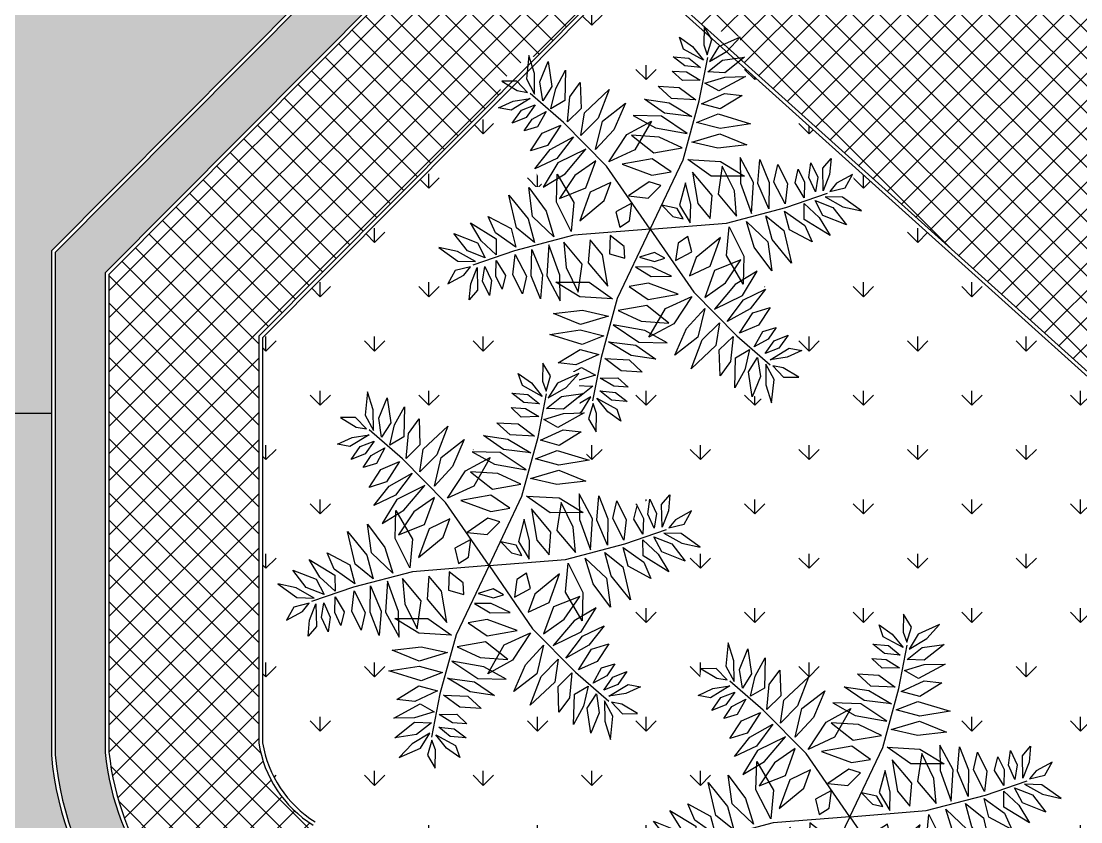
# Model space of a CAD drawing. Header units: inches. Extents: x -162 to 906, y 35 to 488.
# Drawn here: x 389.61 to 417.2, y 95.22 to 116.07 of the extents above; entities that cross this region are included whole.
import ezdxf

# ---------------------------------------------------------------- set-up
doc = ezdxf.new("R2010")
doc.units = ezdxf.units.IN
doc.header["$LTSCALE"] = 0.02
doc.header["$MEASUREMENT"] = 0
doc.set_wipeout_variables(frame=1)
for name, color, linetype, true_color in [('green bed', 7, 'Continuous', 0x145200), ('main rooad', 250, 'Continuous', 0x333333), ('pavements', 7, 'Continuous', 0x8a8a8a), ('PLANTS', 7, 'Continuous', 0x218500), ('ROADS', 7, 'Continuous', 0x595959), ('walking pavers', 7, 'Continuous', 0xf7f7f7)]:
    doc.layers.add(name, color=color, linetype=linetype, true_color=true_color)
pattern_1 = [(90, (0, 0), (-1.414213562, 1.414213562), [0.375, -2.453427126]), (45, (0, 0), (-1.414213562373095, 1.414213562373095), [0.375, -1.625]), (135, (0, 0), (-1.414213562373095, -1.414213562373095), [0.375, -1.625])]

# ---------------------------------------------------------------- blocks, each defined once
blk = doc.blocks.new('AE24K')
blk.add_wipeout([(0.3551949136237864, 0.106527245213756), (0.38330191728022445, 0.1775314773046348), (0.41041712122815666, 0.21809228762336175), (0.43506982731359295, 0.26200622175611277), (0.4554456494808166, 0.31084019148061803), (0.3890162718492929, 0.3819055057928529), (0.31972971232035413, 0.39072740178981236), (0.2797292211111111, 0.35543979935044767), (0.25901468925789917, 0.32456315413532466), (0.20687119343616403, 0.3093698816316339), (0.15972775670914602, 0.29809744769291857), (0.11258432920789105, 0.27702290811600006), (0.11142148636233783, 0.31476039346794793), (0.09277667140585141, 0.3667647924609607), (0.03790418566355835, 0.4207149325475328), (0.019988087261599063, 0.4666459893664343), (-0.005969354658331594, 0.510379431192467), (-0.04147268311387729, 0.5498476051024905), (-0.1362317311181524, 0.5278507198698508), (-0.17851500822055766, 0.47225775739199527), (-0.16795529215072422, 0.419972516947561), (-0.1494728034445888, 0.38222568128481527), (-0.16448658055298898, 0.33384064598641294), (-0.17888727301417937, 0.28743140412639634), (-0.1836167167719829, 0.2360123434706891), (-0.21687975319873593, 0.25387403876085846), (-0.2704666659214252, 0.2584996208172765), (-0.3940080310552272, 0.24024808018120325), (-0.496918332594694, 0.23900740439610946), (-0.5252480029674436, 0.1459452233027616), (-0.4982447205409093, 0.08153034637642054), (-0.44768451326183395, 0.06453270837135139), (-0.4091404009994495, 0.06191898170415944), (-0.33802384679952335, -0.010720428861257014), (-0.29620104597987235, -0.04101056464531072), (-0.36401596714995504, -0.10303544308668999), (-0.37909859344962005, -0.18069286674086438), (-0.43901688124796384, -0.2603593257633241), (-0.45544564948081406, -0.3108402007063801), (-0.38901627184929033, -0.381905505792852), (-0.31972971232035263, -0.39072741101557507), (-0.27972923033687286, -0.3554398085762094), (-0.25906997139880744, -0.3243707884177137), (-0.2068711934361634, -0.3093698816316328), (-0.15947926158348955, -0.29863663283042774), (-0.11258432920788863, -0.2770229173417623), (-0.11365319668754298, -0.316380674289061), (-0.0379041856635559, -0.4207149417732956), (0.00936913341203704, -0.5077846254225241), (0.041472683113879735, -0.5498476051024893), (0.13623173111815384, -0.527850729095613), (0.17851499899479592, -0.4722577573919948), (0.16795528292496245, -0.41997251694756044), (0.15465956208624643, -0.3873626240687301), (0.16777801166598272, -0.3346156046435458), (0.1788872730893657, -0.287431404989861), (0.18361671677198546, -0.23601235269645104), (0.21687975319873834, -0.2538740387608571), (0.2712392865183427, -0.2637293586000331), (0.34572554723691984, -0.24049317616737786), (0.3940820231010254, -0.246385504689294), (0.4444389524248509, -0.24577840694274355), (0.49691833259469553, -0.23900740439610846), (0.5252480029674442, -0.14594522330276039), (0.49824471131514847, -0.08153035560218291), (0.4476845132618352, -0.06453271759711332), (0.41058727741042117, -0.062031723957523655), (0.37327179966973284, -0.022436010876364154), (0.338023846799526, 0.010720428861258124), (0.2960075306288286, 0.043771514977265946), (0.3283012395610764, 0.06088635470709014)])
for p, q in [((-0.1022762273722977, 0.5082464993676798), (-0.1362317311181522, 0.5278507198698512)), ((-0.1362317311181522, 0.5278507198698512), (-0.1139274895912346, 0.4861054984912498)), ((-0.0414726831138772, 0.549847605102491), (-0.07777240710869737, 0.5006975833749423)), ((-0.0527355222590753, 0.5019136588729922), (-0.0414726831138772, 0.549847605102491)), ((-0.09308310512382612, 0.4682974141098621), (-0.1022762273722977, 0.5082464993676798)), ((-0.07952156564429469, 0.4555188743617307), (-0.0527355222590753, 0.5019136588729922)), ((-0.07777240710869737, 0.5006975833749423), (-0.07952156564429469, 0.4555188743617307)), ((-0.05149821828036583, 0.4756306225379459), (-0.005969354658331483, 0.5103794311924674)), ((-0.005969354658331483, 0.5103794311924674), (-0.03082975988756598, 0.4496761433005454)), ((-0.1537160373471247, 0.4505168963083128), (-0.1785150082205575, 0.4722577573919957)), ((-0.1785150082205575, 0.4722577573919957), (-0.1368368489131875, 0.4679899655579551)), ((-0.1139274895912346, 0.4861054984912498), (-0.09308310512382612, 0.4682974141098621)), ((-0.07019916277893401, 0.4295166794781067), (-0.05149821828036583, 0.4756306225379459)), ((-0.0949981336523642, 0.4512575405617887), (-0.1537160373471247, 0.4505168963083128)), ((-0.1368368489131875, 0.4679899655579551), (-0.0949981336523642, 0.4512575405617887)), ((-0.05250655727299147, 0.3533181598595703), (-0.0885694836089419, 0.4623922892135215)), ((-0.03082975988756598, 0.4496761433005454), (-0.07019916277893401, 0.4295166794781067)), ((-0.02519805892919624, 0.4398263127903532), (0.02129362377083144, 0.4674208743674266)), ((0.02129362377083144, 0.4674208743674266), (-0.0205392239047244, 0.4008455082622233)), ((-0.1679552921507241, 0.4199725169475612), (-0.1303716187194786, 0.4370389975961211)), ((-0.1294034948277618, 0.4142105482156615), (-0.1679552921507241, 0.4199725169475612)), ((-0.1303716187194786, 0.4370389975961211), (-0.09217697835945593, 0.430658432229444)), ((-0.09217697835945593, 0.430658432229444), (-0.1294034948277618, 0.4142105482156615)), ((-0.06230534163651669, 0.4010400980553759), (-0.02519805892919624, 0.4398263127903532)), ((-0.004860777750733902, 0.4025158972333451), (0.03790418566355847, 0.4207149325475332)), ((0.03790418566355847, 0.4207149325475332), (0.005605675080954775, 0.3618316478252717)), ((-0.1515725973782844, 0.3865948780928483), (-0.1179641760621761, 0.4026572820512881)), ((-0.1164370170615987, 0.3778564844767831), (-0.1515725973782844, 0.3865948780928483)), ((-0.1179641760621761, 0.4026572820512881), (-0.07691235380473849, 0.4012254989885826)), ((-0.07691235380473849, 0.4012254989885826), (-0.1164370170615987, 0.3778564844767831)), ((-0.0205392239047244, 0.4008455082622233), (-0.06230534163651669, 0.4010400980553759)), ((-0.04330338816861534, 0.3496542956971389), (-0.004860777750733902, 0.4025158972333451)), ((0.3133010622769312, 0.3583804374999429), (0.3197297123203544, 0.3907274017898126)), ((0.3197297123203544, 0.3907274017898126), (0.3368727760275583, 0.3524991704267157)), ((0.005605675080954775, 0.3618316478252717), (-0.04330338816861534, 0.3496542956971389)), ((0.007106863558692389, 0.3477681991613624), (0.09277667140585155, 0.3667647924609612)), ((0.09277667140585155, 0.3667647924609612), (0.03016673197819308, 0.3171338593856179)), ((0.3433014260709815, 0.3078995625568863), (0.3133010622769312, 0.3583804374999429)), ((0.3890162718492931, 0.3819055057928531), (0.3640159671499585, 0.3417168459215039)), ((0.3890162718492931, 0.3426970555627484), (0.3890162718492931, 0.3819055057928531)), ((-0.1644865805529889, 0.3338406459864132), (-0.1148891923519049, 0.3579925402946942)), ((-0.1186519474679111, 0.3230491326212559), (-0.1644865805529889, 0.3338406459864132)), ((-0.06208753982366044, 0.3514265739948095), (-0.1186519474679111, 0.3230491326212559)), ((-0.1148891923519049, 0.3579925402946942), (-0.06208753982366044, 0.3514265739948095)), ((-0.01372579496394621, 0.1989606921142477), (-0.05250655727299147, 0.3533181598595703)), ((-0.0310252261282038, 0.3013256897781131), (0.007106863558692389, 0.3477681991613624)), ((0.2797292211111113, 0.3554397993504481), (0.3133010622769312, 0.331424630849797)), ((0.2940151121466652, 0.3191719872698378), (0.2797292211111113, 0.3554397993504481)), ((0.3133010622769312, 0.331424630849797), (0.3268726578381287, 0.2951568187691866)), ((0.3368727760275583, 0.3524991704267157), (0.3433014260709815, 0.3078995625568863)), ((0.3590159080552429, 0.3147610392713576), (0.3890162718492931, 0.3426970555627484)), ((0.3640159671499585, 0.3417168459215039), (0.3590159080552429, 0.3147610392713576)), ((-0.1782960900903792, 0.2873770280574246), (-0.1180669418362115, 0.3103394447423784)), ((-0.1180669418362115, 0.3103394447423784), (-0.04943157356272021, 0.3086534181029754)), ((-0.04943157356272021, 0.3086534181029754), (-0.1154217033921476, 0.2815939415540214)), ((0.03016673197819308, 0.3171338593856179), (-0.0310252261282038, 0.3013256897781131)), ((-0.01691470762147951, 0.2502895807405507), (0.03635746804542439, 0.3053116714556179)), ((0.03635746804542439, 0.3053116714556179), (0.111421486362338, 0.3147603934679482)), ((0.111421486362338, 0.3147603934679482), (0.05003824128594125, 0.2701948009862924)), ((0.2068711934361644, 0.3093698816316341), (0.2525860392144761, 0.2784932271907485)), ((0.2204427889973637, 0.264280164328301), (0.2068711934361644, 0.3093698816316341)), ((0.2590146892578993, 0.3245631541353249), (0.2897293485263042, 0.3034886145584061)), ((0.2690148074473289, 0.2897656519036995), (0.2590146892578993, 0.3245631541353249)), ((0.2797292211111113, 0.2221310851744644), (0.3561587261578261, 0.3078995625568863)), ((0.2897293485263042, 0.3034886145584061), (0.3090152986565702, 0.2672208024777967)), ((0.3268726578381287, 0.2951568187691866), (0.2940151121466652, 0.3191719872698378)), ((0.3947306264183617, 0.3177016774208532), (0.3547301352091203, 0.2966271378439349)), ((0.4554456494808168, 0.3108401914806183), (0.3947306264183617, 0.3177016774208532)), ((0.4083022219795609, 0.2966271378439349), (0.4554456494808168, 0.3108401914806183)), ((-0.1154217033921476, 0.2815939415540214), (-0.1782960900903792, 0.2873770280574246)), ((0.1125843292078912, 0.2770229081160003), (0.1461561703737102, 0.2196805564584725)), ((0.1747279432190529, 0.2378144671116589), (0.1125843292078912, 0.2770229081160003)), ((0.1597277567091462, 0.298097447692919), (0.209728366107818, 0.2574186876138302)), ((0.18615665235719, 0.2407550960353908), (0.1597277567091462, 0.298097447692919)), ((0.2525860392144761, 0.2784932271907485), (0.2733005710676881, 0.2294826713224394)), ((0.3090152986565702, 0.2672208024777967), (0.2690148074473289, 0.2897656519036995)), ((0.3368727760275583, 0.2755525982670166), (0.3861590899518781, 0.2824140749814874)), ((0.3740160853393864, 0.2515374205406018), (0.3368727760275583, 0.2755525982670166)), ((0.3547301352091203, 0.2966271378439349), (0.4083022219795609, 0.2966271378439349)), ((0.3861590899518781, 0.2824140749814874), (0.4390168812479658, 0.260359325763325)), ((-0.437657308232243, 0.193216547556458), (-0.4449862266805331, 0.2500201054291424)), ((-0.4449862266805331, 0.2500201054291424), (-0.4048458452269514, 0.1981387227599445)), ((-0.3934997896995123, 0.1980909978879559), (-0.3941515345007414, 0.252151256681671)), ((-0.3941515345007414, 0.252151256681671), (-0.3574120091580459, 0.1826352616527362)), ((-0.2976226622517535, 0.1800388274949314), (-0.2712392865183419, 0.2637293493742709)), ((-0.2712392865183419, 0.2637293493742709), (-0.2595626165481084, 0.1846920901585531)), ((-0.2462289349631019, 0.1841423269415046), (-0.2168797531987359, 0.2538740387608587)), ((-0.2168797531987359, 0.2538740387608587), (-0.2089764387461948, 0.1784317918383174)), ((-0.1185893967947846, 0.2702260670970928), (-0.1836167167719829, 0.2360123434706893)), ((-0.03784705051331105, 0.26402446308105), (-0.1185893967947846, 0.2702260670970928)), ((-0.117170861927745, 0.2364152325408106), (-0.03784705051331105, 0.26402446308105)), ((0.05003824128594125, 0.2701948009862924), (-0.01691470762147951, 0.2502895807405507)), ((0.209728366107818, 0.2574186876138302), (0.2425859117992841, 0.1971357070325692)), ((0.2733005710676881, 0.2294826713224394), (0.2204427889973637, 0.264280164328301)), ((0.3368727760275583, 0.218210246609488), (0.3161582349485847, 0.2544780586900974)), ((0.3161582349485847, 0.2544780586900974), (0.3683017307703178, 0.2417353149023986)), ((0.4390168812479658, 0.260359325763325), (0.3740160853393864, 0.2515374205406018)), ((-0.4610377442386344, 0.2052865210290573), (-0.496918332594694, 0.2390074043961099)), ((-0.496918332594694, 0.2390074043961099), (-0.4725030335270572, 0.1829959059540891)), ((-0.3510193764933662, 0.1970483944115564), (-0.3453977316166643, 0.2431834552428986)), ((-0.3453977316166643, 0.2431834552428986), (-0.3105525598676291, 0.1857704803696212)), ((-0.1836167167719829, 0.2360123434706893), (-0.117170861927745, 0.2364152325408106)), ((-0.1740427550269557, 0.1845792313997987), (-0.1351592269438759, 0.246618861836212)), ((-0.1351592269438759, 0.246618861836212), (-0.1357914223533117, 0.1604750619635067)), ((-0.03155774639420805, 0.2249271002632036), (-0.09724266953213778, 0.2199609089444543)), ((-0.0894781382323746, 0.1775374279217692), (-0.03155774639420805, 0.2249271002632036)), ((-0.003699706251676815, 0.2055440674289084), (0.072828929618451, 0.2430150573908971)), ((0.145998585115942, 0.2403607592475692), (0.0710797710828528, 0.1978363576034492)), ((0.072828929618451, 0.2430150573908971), (0.145998585115942, 0.2403607592475692)), ((0.08258396541384005, 0.2348738289621637), (0.109012861061883, 0.1662590525916836)), ((0.1418703975275868, 0.1941950688830736), (0.08258396541384005, 0.2348738289621637)), ((0.1654421205039771, 0.1113672296501473), (0.2797292211111113, 0.2221310851744644)), ((0.209728366107818, 0.1647887335169358), (0.1747279432190529, 0.2378144671116589)), ((0.2425859117992841, 0.1971357070325692), (0.18615665235719, 0.2407550960353908)), ((0.3683017307703178, 0.2417353149023986), (0.415445167497337, 0.2152696084599923)), ((-0.4342517100791765, 0.1588917457435599), (-0.4610377442386344, 0.2052865210290573)), ((-0.4070719388064923, 0.1539640812110905), (-0.437657308232243, 0.193216547556458)), ((-0.4048458452269514, 0.1981387227599445), (-0.4070719388064923, 0.1539640812110905)), ((-0.378463585810862, 0.1465620393652798), (-0.3934997896995123, 0.1980909978879559)), ((-0.3244612002284324, 0.1373253161608794), (-0.3510193764933662, 0.1970483944115564)), ((-0.09724266953213778, 0.2199609089444543), (-0.162114729143843, 0.1889567267816479)), ((8.881784197001252e-16, 4.440892098500626e-16), (-0.01372579496394621, 0.1989606921142477)), ((0.0710797710828528, 0.1978363576034492), (-0.003699706251676815, 0.2055440674289084)), ((0.1790137068394149, 0.139793355375041), (0.1418703975275868, 0.1941950688830736)), ((0.1461561703737102, 0.2196805564584725), (0.209728366107818, 0.1647887335169358)), ((0.3161582349485847, 0.1760611674556509), (0.2811578120598188, 0.21232897953626)), ((0.2811578120598188, 0.21232897953626), (0.3461586079683983, 0.2054675028217887)), ((0.415445167497337, 0.2152696084599923), (0.3368727760275583, 0.218210246609488)), ((0.3461586079683983, 0.2054675028217887), (0.3833019172802246, 0.177531477304635)), ((-0.4912924992215908, 0.1655494438049323), (-0.5252480029674436, 0.1459452233027618)), ((-0.4520990131790681, 0.153536374838505), (-0.4912924992215908, 0.1655494438049323)), ((-0.4725030335270572, 0.1829959059540891), (-0.4342517100791765, 0.1588917457435599)), ((-0.3574120091580459, 0.1826352616527362), (-0.378463585810862, 0.1465620393652798)), ((-0.3105525598676291, 0.1857704803696212), (-0.3244612002284324, 0.1373253161608794)), ((-0.2764683198249021, 0.1237942124734781), (-0.2976226622517535, 0.1800388274949314)), ((-0.2595626165481084, 0.1846920901585531), (-0.2764683198249021, 0.1237942124734781)), ((-0.2252144920063506, 0.1104962253655097), (-0.2462289349631019, 0.1841423269415046)), ((-0.2089764387461948, 0.1784317918383174), (-0.2252144920063506, 0.1104962253655097)), ((-0.1798562404194373, 0.09956799541848627), (-0.1740427550269557, 0.1845792313997987)), ((-0.162114729143843, 0.1889567267816479), (-0.0894781382323746, 0.1775374279217692)), ((0.02329752407432917, 0.1829226441701222), (0.07544101989606311, 0.1187188157981223)), ((0.09758414269798443, 0.1549866278787322), (0.02329752407432917, 0.1829226441701222)), ((0.109012861061883, 0.1662590525916836), (0.1790137068394149, 0.139793355375041)), ((0.2897293485263042, 0.1324417692270661), (0.2454430936967, 0.177531477304635)), ((0.2454430936967, 0.177531477304635), (0.3047295258104459, 0.1677293716664314)), ((0.3047295258104459, 0.1677293716664314), (0.3640159671499585, 0.1030354338609283)), ((0.3833019172802246, 0.177531477304635), (0.3161582349485847, 0.1760611674556509)), ((-0.5252480029674436, 0.1459452233027618), (-0.4779434567411904, 0.144388652569746)), ((-0.4779434567411904, 0.144388652569746), (-0.4520990131790681, 0.153536374838505)), ((-0.4737096249407466, 0.1154907951312412), (-0.4382995597233457, 0.1433579780049032)), ((-0.4382995597233457, 0.1433579780049032), (-0.4670170996240568, 0.0921364588083704)), ((-0.332235778384101, 0.1311870654593434), (-0.4447282097667689, 0.1544927174308737)), ((-0.1357914223533117, 0.1604750619635067), (-0.1798562404194373, 0.09956799541848627)), ((-0.08543027936244219, 0.1620036601831125), (-0.1467668974326468, 0.1116375721832763)), ((-0.02581685853075832, 0.1564536994849042), (-0.08543027936244219, 0.1620036601831125)), ((-0.06509299818397896, 0.1246932446261035), (-0.02581685853075832, 0.1564536994849042)), ((0.1225844473973199, 0.1005849051449359), (0.09758414269798443, 0.1549866278787322)), ((0.2590146892578993, 0.09176300914797597), (0.2082997843848728, 0.139793355375041)), ((0.2082997843848728, 0.139793355375041), (0.2825864030085263, 0.1211693445141142)), ((-0.4982447205409093, 0.08153034637642076), (-0.4737096249407466, 0.1154907951312412)), ((-0.4436726809964089, 0.1056143575205617), (-0.4190496361975855, 0.1355016134602578)), ((-0.4190496361975855, 0.1355016134602578), (-0.4234186069744243, 0.09503856094582375)), ((-0.4076935245884794, 0.09916866749288245), (-0.3859276524613096, 0.1340046965107868)), ((-0.3859276524613096, 0.1340046965107868), (-0.3854518245089258, 0.08809082334732077)), ((-0.367475231566381, 0.07949930387818283), (-0.3353881108913477, 0.121943902672371)), ((-0.3353881108913477, 0.121943902672371), (-0.3390947364652748, 0.0587689682929553)), ((-0.1791679154679215, 0.08759346246410127), (-0.332235778384101, 0.1311870654593434)), ((-0.3277953171697909, 0.05292074790278578), (-0.2920174853620034, 0.1115177110704066)), ((-0.2920174853620034, 0.1115177110704066), (-0.3015783649750992, 0.04083883629286778)), ((-0.1467668974326468, 0.1116375721832763), (-0.06509299818397896, 0.1246932446261035)), ((8.881784197001252e-16, 4.440892098500626e-16), (0.1654421205039771, 0.1113672296501473)), ((0.07544101989606311, 0.1187188157981223), (0.1225844473973199, 0.1005849051449359)), ((0.2825864030085263, 0.1211693445141142), (0.3283012395610765, 0.06088635470709036)), ((0.3640159671499585, 0.1030354338609283), (0.2897293485263042, 0.1324417692270661)), ((-0.4670170996240568, 0.0921364588083704), (-0.4982447205409093, 0.08153034637642076)), ((-0.4476845132618337, 0.06453270837135161), (-0.4436726809964089, 0.1056143575205617)), ((-0.4234186069744243, 0.09503856094582375), (-0.4476845132618337, 0.06453270837135161)), ((-0.4105872774104196, 0.06203172395752432), (-0.4076935245884794, 0.09916866749288245)), ((-0.3854518245089258, 0.08809082334732077), (-0.4105872774104196, 0.06203172395752432)), ((-0.2475754166211273, 0.0992357295641142), (-0.2933173400138385, 0.03241159998543486)), ((-0.2633270323014552, 0.01673467608233858), (-0.2475754166211273, 0.0992357295641142)), ((-0.210571453233622, 0.0851337448881635), (-0.2391130670597237, 0.0257658308356179)), ((-0.1984909992942558, 0.01127837533008558), (-0.210571453233622, 0.0851337448881635)), ((8.881784197001252e-16, 4.440892098500626e-16), (-0.1791679154679215, 0.08759346246410127)), ((-0.06283088722569463, 0.1060664937135662), (-0.1193428002784875, 0.09298970349923685)), ((-0.1193428002784875, 0.09298970349923685), (-0.06191414160811259, 0.0773209905252088)), ((-0.0152571424609258, 0.1041684682662329), (-0.06283088722569463, 0.1060664937135662)), ((-0.06191414160811259, 0.0773209905252088), (-0.0152571424609258, 0.1041684682662329)), ((-0.02569676677381416, 0.08602956647526483), (-0.05255970689362321, 0.0710042305354257)), ((-0.03216243057838408, 0.05918995831007789), (-0.02569676677381416, 0.08602956647526483)), ((0.06044083338615636, 0.1074463818594076), (0.02044035140267653, 0.09764427622120397)), ((0.02044035140267653, 0.09764427622120397), (0.0368691196355293, 0.0721587886458055)), ((0.08258396541384005, 0.06529730270557055), (0.06044083338615636, 0.1074463818594076)), ((0.2068711934361644, 0.03736128641418057), (0.1761565341677613, 0.105976072010423)), ((0.1761565341677613, 0.105976072010423), (0.2468716846454075, 0.05843582599109931)), ((0.3283012395610765, 0.06088635470709036), (0.2590146892578993, 0.09176300914797597)), ((-0.3713577739891525, 0.02447076435477991), (-0.367475231566381, 0.07949930387818283)), ((-0.3390947364652748, 0.0587689682929553), (-0.3713577739891525, 0.02447076435477991)), ((-0.1484013151538397, 0.05586879433996872), (-0.1830144312861881, 0.007017032304381221)), ((-0.1405340180800421, 0.005974428827981271), (-0.1484013151538397, 0.05586879433996872)), ((-0.05255970689362321, 0.0710042305354257), (-0.06170350821310677, 0.03098991913321258)), ((-0.06170350821310677, 0.03098991913321258), (-0.03216243057838408, 0.05918995831007789)), ((0.0368691196355293, 0.0721587886458055), (0.08258396541384005, 0.06529730270557055)), ((0.1700644215069778, 0.0712850719868463), (0.140534018080043, -0.005974438053743647)), ((0.1830144312861899, -0.007017041530142709), (0.1700644215069778, 0.0712850719868463)), ((0.2468716846454075, 0.05843582599109931), (0.2811578120598188, -0.006258102588641457)), ((-0.3380238467995236, -0.01072042886125679), (-0.3277953171697909, 0.05292074790278578)), ((-0.3015783649750992, 0.04083883629286778), (-0.3380238467995236, -0.01072042886125679)), ((-0.2933173400138385, 0.03241159998543486), (-0.2962010459798723, -0.0410105646453105)), ((-0.1135555898590246, 0.02906904147093314), (-0.123271720611851, -0.001379897371604155)), ((-0.0809259020620825, -0.004149794325296163), (-0.1135555898590246, 0.02906904147093314)), ((0.07615531537041687, 0.0368711862064397), (0.06044083338615636, 0.01040547976403383)), ((0.08401255636254756, 0.01040547976403383), (0.07615531537041687, 0.0368711862064397)), ((0.1226400787481969, 0.05366512859027628), (0.09878326124364278, 0.004149794325297052)), ((0.1232717206118528, 0.001379888145842223), (0.1226400787481969, 0.05366512859027628)), ((0.2446986853319215, 0.04591710218051581), (0.1984909900684961, -0.01127837533008469)), ((0.2811578120598188, -0.006258102588641457), (0.2068711934361644, 0.03736128641418057)), ((0.2391130670597255, -0.02576584006137983), (0.2446986853319215, 0.04591710218051581)), ((0.2962010459798758, 0.04101056464531183), (0.263327032301456, -0.01673467608233725)), ((0.2933173400138394, -0.03241160921119635), (0.2962010459798758, 0.04101056464531183)), ((-0.2962010459798723, -0.0410105646453105), (-0.2633270323014552, 0.01673467608233858)), ((-0.2468716846454067, -0.0584358352168608), (-0.2811578120598179, 0.006258102588642789)), ((-0.2811578120598179, 0.006258102588642789), (-0.2068711934361636, -0.0373612956399425)), ((-0.2391130670597237, 0.0257658308356179), (-0.2446986945576821, -0.04591711140627774)), ((-0.2446986945576821, -0.04591711140627774), (-0.1984909992942558, 0.01127837533008558)), ((-0.1830144312861881, 0.007017032304381221), (-0.170064421506976, -0.07128507198684497)), ((-0.170064421506976, -0.07128507198684497), (-0.1405340180800421, 0.005974428827981271)), ((8.881784197001252e-16, 4.440892098500626e-16), (-0.1654421205039762, -0.111367229650146)), ((8.881784197001252e-16, 4.440892098500626e-16), (0.1791679062421618, -0.08759346246409949)), ((8.881784197001252e-16, 4.440892098500626e-16), (0.01372579496394799, -0.1989606921142459)), ((0.06044083338615636, 0.01040547976403383), (0.07258383799864809, -0.02880296124030801)), ((0.07258383799864809, -0.02880296124030801), (0.08401255636254756, 0.01040547976403383)), ((0.09878326124364278, 0.004149794325297052), (0.09784110787476497, -0.03887115633489913)), ((0.09784110787476497, -0.03887115633489913), (0.1232717206118528, 0.001379888145842223)), ((0.3015783649751018, -0.04083884551862971), (0.3380238467995262, 0.01072042886125857)), ((0.3380238467995262, 0.01072042886125857), (0.3277953079440312, -0.05292075712854771)), ((-0.123271720611851, -0.001379897371604155), (-0.08692536038507637, -0.05562555709852646)), ((-0.08692536038507637, -0.05562555709852646), (-0.0809259020620825, -0.004149794325296163)), ((0.140534018080043, -0.005974438053743647), (0.1484013151538415, -0.05586879433996739)), ((0.1484013151538415, -0.05586879433996739), (0.1830144312861899, -0.007017041530142709)), ((0.1984909900684961, -0.01127837533008469), (0.2105714532336229, -0.08513374488816172)), ((0.2105714532336229, -0.08513374488816172), (0.2391130670597255, -0.02576584006137983)), ((0.263327032301456, -0.01673467608233725), (0.247575416621129, -0.09923572956411375)), ((0.3390947364652757, -0.05876896829295397), (0.3713577739891534, -0.02447077358054139)), ((0.3713577739891534, -0.02447077358054139), (0.3674752315663827, -0.07949931310394476)), ((-0.2068711934361636, -0.0373612956399425), (-0.1761565341677587, -0.1059760720104221)), ((-0.06829807437828528, -0.04667330107040568), (-0.04615495157636484, -0.08882238022424271)), ((-0.0225832378257369, -0.05353477778487647), (-0.06829807437828528, -0.04667330107040568)), ((-0.00615446036712175, -0.07902026536027584), (-0.0225832378257369, -0.05353477778487647)), ((0.247575416621129, -0.09923572956411375), (0.2933173400138394, -0.03241160921119635)), ((0.2920174853620061, -0.1115177110704053), (0.3015783649751018, -0.04083884551862971)), ((0.3277953079440312, -0.05292075712854771), (0.2920174853620061, -0.1115177110704053)), ((-0.2825864030085246, -0.1211693445141124), (-0.3283012487868362, -0.06088636393285229)), ((-0.3283012487868362, -0.06088636393285229), (-0.2590146892578966, -0.09176300914797508)), ((-0.1761565341677587, -0.1059760720104221), (-0.2468716846454067, -0.0584358352168608)), ((-0.04615495157636484, -0.08882238022424271), (-0.00615446036712175, -0.07902026536027584)), ((0.04405678242655586, -0.06800899432050711), (0.01525714246092669, -0.1041684682662316)), ((0.07434224997453232, -0.06652400628259247), (0.04405678242655586, -0.06800899432050711)), ((0.06283087799993314, -0.1060664937135645), (0.07434224997453232, -0.06652400628259247)), ((0.3353881108913512, -0.1219439026723692), (0.3390947364652757, -0.05876896829295397)), ((0.3674752315663827, -0.07949931310394476), (0.3353881108913512, -0.1219439026723692)), ((0.3854518245089285, -0.08809083257308226), (0.4105872774104213, -0.06203172395752343)), ((0.4105872774104213, -0.06203172395752343), (0.4076935245884812, -0.09916866749288156)), ((0.4234186069744279, -0.09503856094582197), (0.4476845132618354, -0.0645327175971131)), ((0.4476845132618354, -0.0645327175971131), (0.4436726809964107, -0.1056143667463236)), ((0.4670170903982953, -0.09213645880836907), (0.4982447113151487, -0.08153035560218269)), ((0.4982447113151487, -0.08153035560218269), (0.4737096249407475, -0.1154908043570027)), ((-0.3047295350362083, -0.1677293716664296), (-0.364015967149955, -0.1030354430866898)), ((-0.364015967149955, -0.1030354430866898), (-0.2897293485263015, -0.1324417692270643)), ((-0.2590146892578966, -0.09176300914797508), (-0.2082997843848711, -0.1397933553750401)), ((-0.1225844566230805, -0.1005849143706978), (-0.09758415192374414, -0.1549866278787309)), ((-0.07544101989606133, -0.1187188157981214), (-0.1225844566230805, -0.1005849143706978)), ((0.01525714246092669, -0.1041684682662316), (0.06283087799993314, -0.1060664937135645)), ((0.1357914223533125, -0.1604750619635058), (0.1798562311936767, -0.09956799541848493)), ((0.1798562311936767, -0.09956799541848493), (0.1740427550269583, -0.1845792313997978)), ((0.1791679062421618, -0.08759346246409949), (0.3322357783841046, -0.1311870746851049)), ((0.3859276524613104, -0.1340046965107855), (0.3854518245089285, -0.08809083257308226)), ((0.4076935245884812, -0.09916866749288156), (0.3859276524613104, -0.1340046965107855)), ((0.4190496269718249, -0.1355016134602565), (0.4234186069744279, -0.09503856094582197)), ((0.4436726809964107, -0.1056143667463236), (0.4190496269718249, -0.1355016134602565)), ((0.4382995597233474, -0.1433579780049015), (0.4670170903982953, -0.09213645880836907)), ((-0.2897293485263015, -0.1324417692270643), (-0.2454430936966983, -0.1775314865303965)), ((-0.2082997843848711, -0.1397933553750401), (-0.2825864030085246, -0.1211693445141124)), ((-0.1654421205039762, -0.111367229650146), (-0.2797292303368728, -0.2221310944002259)), ((-0.02329753330009066, -0.1829226441701208), (-0.07544101989606133, -0.1187188157981214)), ((0.06509299818398162, -0.1246932538518655), (0.0258168585307601, -0.1564537087106666)), ((0.1467668882068871, -0.111637572183275), (0.06509299818398162, -0.1246932538518655)), ((0.08543027936244396, -0.162003669408874), (0.1467668882068871, -0.111637572183275)), ((0.2089764387461948, -0.178431791838316), (0.2252144827805909, -0.1104962253655084)), ((0.2252144827805909, -0.1104962253655084), (0.2462289257373396, -0.1841423361672661)), ((0.2595626073223478, -0.1846920901585514), (0.2764683198249056, -0.1237942124734777)), ((0.2764683198249056, -0.1237942124734777), (0.2976226622517562, -0.1800388274949296)), ((0.3105525598676326, -0.1857704895953831), (0.3244611910026709, -0.1373253253866409)), ((0.3244611910026709, -0.1373253253866409), (0.3510193764933707, -0.1970483944115551)), ((0.3322357783841046, -0.1311870746851049), (0.4447282097667706, -0.1544927266566352)), ((0.4737096249407475, -0.1154908043570027), (0.4382995597233474, -0.1433579780049015)), ((-0.2097283753335795, -0.1647887427426973), (-0.1747279432190512, -0.2378144671116575)), ((-0.1461561703737075, -0.219680565684234), (-0.2097283753335795, -0.1647887427426973)), ((-0.1790137160651746, -0.1397933553750401), (-0.1418704067533483, -0.194195078108836)), ((-0.1090128610618821, -0.1662590525916823), (-0.1790137160651746, -0.1397933553750401)), ((-0.09758415192374414, -0.1549866278787309), (-0.02329753330009066, -0.1829226441701208)), ((0.0258168585307601, -0.1564537087106666), (0.08543027936244396, -0.162003669408874)), ((0.1351592269438777, -0.2466188618362106), (0.1357914223533125, -0.1604750619635058)), ((0.3574119999322853, -0.1826352616527349), (0.3784635765851014, -0.146562039365278)), ((0.3784635765851014, -0.146562039365278), (0.3934997896995149, -0.1980909978879546)), ((0.4048458452269532, -0.1981387227599432), (0.4070719388064941, -0.153964090436852)), ((0.4070719388064941, -0.153964090436852), (0.4376573082322448, -0.1932165475564576)), ((0.4342517008534141, -0.1588917457435586), (0.4610377442386362, -0.2052865302548192)), ((0.4725030335270617, -0.1829959151798506), (0.4342517008534141, -0.1588917457435586)), ((0.4779434567411922, -0.1443886525697446), (0.4520990131790708, -0.1535363748385041)), ((0.4520990131790708, -0.1535363748385041), (0.4912924899958302, -0.1655494438049314)), ((0.5252480029674444, -0.1459452233027601), (0.4779434567411922, -0.1443886525697446)), ((0.4912924899958302, -0.1655494438049314), (0.5252480029674444, -0.1459452233027601)), ((-0.3833019172802219, -0.1775314865303965), (-0.3161582441743453, -0.1760611674556496)), ((-0.3461586079683965, -0.2054675028217874), (-0.3833019172802219, -0.1775314865303965)), ((-0.3161582441743453, -0.1760611674556496), (-0.2811578120598179, -0.2123289795362591)), ((-0.2454430936966983, -0.1775314865303965), (-0.3047295350362083, -0.1677293716664296)), ((-0.08258396541383739, -0.2348738381879252), (-0.1090128610618821, -0.1662590525916823)), ((0.08947813823237638, -0.1775374371475307), (0.03155773716844834, -0.2249271002632023)), ((0.1621147199180824, -0.188956726781647), (0.08947813823237638, -0.1775374371475307)), ((0.09724266030637718, -0.219960908944453), (0.1621147199180824, -0.188956726781647)), ((0.1740427550269583, -0.1845792313997978), (0.1351592269438777, -0.2466188618362106)), ((0.2168797531987385, -0.2538740387608569), (0.2089764387461948, -0.178431791838316)), ((0.2462289257373396, -0.1841423361672661), (0.2168797531987385, -0.2538740387608569)), ((0.2712392865183428, -0.2637293586000329), (0.2595626073223478, -0.1846920901585514)), ((0.2976226622517562, -0.1800388274949296), (0.2712392865183428, -0.2637293586000329)), ((0.3453977316166679, -0.2431834552428973), (0.3105525598676326, -0.1857704895953831)), ((0.3941515345007414, -0.252151265907433), (0.3574119999322853, -0.1826352616527349)), ((0.4969183325946958, -0.2390074043961081), (0.4725030335270617, -0.1829959151798506)), ((-0.3683017307703151, -0.2417353149023969), (-0.4154451674973343, -0.2152696176857547)), ((-0.4154451674973343, -0.2152696176857547), (-0.3368727760275574, -0.2182102466094866)), ((-0.2811578120598179, -0.2123289795362591), (-0.3461586079683965, -0.2054675028217874)), ((-0.3368727760275574, -0.2182102466094866), (-0.3161582441743453, -0.2544780586900961)), ((-0.2425859117992815, -0.1971357070325679), (-0.1861566615829515, -0.2407551052611532)), ((-0.2097283753335795, -0.2574186968395917), (-0.2425859117992815, -0.1971357070325679)), ((-0.1125843292078885, -0.2770229173417622), (-0.1461561703737075, -0.219680565684234)), ((-0.1459985851159402, -0.2403607592475683), (-0.0710797710828519, -0.1978363576034479)), ((-0.1418704067533483, -0.194195078108836), (-0.08258396541383739, -0.2348738381879252)), ((0.003699697025917104, -0.2055440674289071), (-0.07282892961844922, -0.2430150666166591)), ((-0.0710797710828519, -0.1978363576034479), (0.003699697025917104, -0.2055440674289071)), ((0.01372579496394799, -0.1989606921142459), (0.05250655727299325, -0.3533181598595689)), ((0.03155773716844834, -0.2249271002632023), (0.09724266030637718, -0.219960908944453)), ((0.3510193764933707, -0.1970483944115551), (0.3453977316166679, -0.2431834552428973)), ((0.3934997896995149, -0.1980909978879546), (0.3941515345007414, -0.252151265907433)), ((0.444986226680534, -0.2500201146549039), (0.4048458452269532, -0.1981387227599432)), ((0.4376573082322448, -0.1932165475564576), (0.444986226680534, -0.2500201146549039)), ((0.4610377442386362, -0.2052865302548192), (0.4969183325946958, -0.2390074043961081)), ((-0.3161582441743453, -0.2544780586900961), (-0.3683017307703151, -0.2417353149023969)), ((-0.2797292303368728, -0.2221310944002259), (-0.3561587261578252, -0.307899562556885)), ((-0.2733005802934505, -0.229482671322438), (-0.2204427889973628, -0.264280173554063)), ((-0.2525860392144734, -0.2784932364165105), (-0.2733005802934505, -0.229482671322438)), ((-0.1861566615829515, -0.2407551052611532), (-0.1597277659349086, -0.2980974569186805)), ((-0.1747279432190512, -0.2378144671116575), (-0.1125843292078885, -0.2770229173417622)), ((-0.07282892961844922, -0.2430150666166591), (-0.1459985851159402, -0.2403607592475683)), ((0.1171708619277467, -0.2364152417665726), (0.03784705051331194, -0.2640244723068115)), ((0.1836167167719855, -0.2360123526964508), (0.1171708619277467, -0.2364152417665726)), ((0.1185893967947873, -0.2702260763228543), (0.1836167167719855, -0.2360123526964508)), ((-0.439016881247964, -0.2603593257633241), (-0.3740160853393837, -0.2515374297663637)), ((-0.3861590899518754, -0.2824140749814865), (-0.439016881247964, -0.2603593257633241)), ((-0.3740160853393837, -0.2515374297663637), (-0.3368727760275574, -0.2755525982670148)), ((-0.3090152986565684, -0.2672208024777949), (-0.2690148074473262, -0.2897656611294614)), ((-0.2897293485263015, -0.3034886145584053), (-0.3090152986565684, -0.2672208024777949)), ((-0.2204427889973628, -0.264280173554063), (-0.2068711934361636, -0.3093698816316328)), ((-0.1597277659349086, -0.2980974569186805), (-0.2097283753335795, -0.2574186968395917)), ((-0.1114214863623362, -0.3147604026937101), (-0.05003825051170185, -0.2701948009862911)), ((-0.05003825051170185, -0.2701948009862911), (0.01691470762148128, -0.250289580740549)), ((0.01691470762148128, -0.250289580740549), (-0.03635747727118588, -0.3053116806813794)), ((0.03784705051331194, -0.2640244723068115), (0.1185893967947873, -0.2702260763228543)), ((-0.4083022219795591, -0.2966271378439336), (-0.4554456494808141, -0.3108402007063797)), ((-0.35473014443488, -0.2966271378439336), (-0.4083022219795591, -0.2966271378439336)), ((-0.394730626418359, -0.3177016774208519), (-0.35473014443488, -0.2966271378439336)), ((-0.3368727760275574, -0.2755525982670148), (-0.3861590899518754, -0.2824140749814865)), ((-0.3268726578381287, -0.2951568187691858), (-0.2940151121466617, -0.3191719964955992)), ((-0.3133010622769294, -0.3314246308497952), (-0.3268726578381287, -0.2951568187691858)), ((-0.2690148074473262, -0.2897656611294614), (-0.2590146892578966, -0.3245631541353236)), ((-0.2068711934361636, -0.3093698816316328), (-0.2525860392144734, -0.2784932364165105)), ((-0.0301667319781922, -0.3171338593856166), (0.03102522612820646, -0.3013256990038746)), ((0.03102522612820646, -0.3013256990038746), (-0.007106872784453877, -0.3477681991613606)), ((0.0494315735627211, -0.3086534181029741), (0.1154217033921503, -0.2815939415540201)), ((0.1154217033921503, -0.2815939415540201), (0.1782960808646168, -0.2873770280574233)), ((0.1782960808646168, -0.2873770280574233), (0.1180669418362132, -0.3103394447423766)), ((-0.4554456494808141, -0.3108402007063797), (-0.394730626418359, -0.3177016774208519)), ((-0.3590159080552402, -0.3147610392713571), (-0.3890162718492904, -0.3426970647885099)), ((-0.364015967149955, -0.341716845921503), (-0.3590159080552402, -0.3147610392713571)), ((-0.3433014260709797, -0.307899562556885), (-0.3133010622769294, -0.3583804374999415)), ((-0.3368727760275574, -0.352499170426714), (-0.3433014260709797, -0.307899562556885)), ((-0.2940151121466617, -0.3191719964955992), (-0.2797292303368728, -0.3554398085762092)), ((-0.2590146892578966, -0.3245631541353236), (-0.2897293485263015, -0.3034886145584053)), ((-0.03635747727118588, -0.3053116806813794), (-0.1114214863623362, -0.3147604026937101)), ((-0.09277668063161215, -0.3667647924609603), (-0.0301667319781922, -0.3171338593856166)), ((0.1180669418362132, -0.3103394447423766), (0.0494315735627211, -0.3086534181029741)), ((0.06208753982366222, -0.351426583220571), (0.1186519474679129, -0.3230491418470174)), ((0.1186519474679129, -0.3230491418470174), (0.1644865805529907, -0.3338406552121747)), ((-0.3890162718492904, -0.3819055057928518), (-0.364015967149955, -0.341716845921503)), ((-0.3890162718492904, -0.3426970647885099), (-0.3890162718492904, -0.3819055057928518)), ((-0.3197297123203526, -0.390727411015575), (-0.3368727760275574, -0.352499170426714)), ((-0.2797292303368728, -0.3554398085762092), (-0.3133010622769294, -0.3314246308497952)), ((-0.007106872784453877, -0.3477681991613606), (-0.09277668063161215, -0.3667647924609603)), ((-0.005605675080952111, -0.3618316570510332), (0.04330337894285297, -0.3496542956971376)), ((0.04330337894285297, -0.3496542956971376), (0.004860768524972414, -0.4025158972333434)), ((0.05250655727299325, -0.3533181598595689), (0.08856948360894457, -0.4623922892135206)), ((0.1148891923519075, -0.3579925402946924), (0.06208753982366222, -0.351426583220571)), ((0.1644865805529907, -0.3338406552121747), (0.1148891923519075, -0.3579925402946924)), ((-0.3133010622769294, -0.3583804374999415), (-0.3197297123203526, -0.390727411015575)), ((-0.0379041856635558, -0.4207149417732952), (-0.005605675080952111, -0.3618316570510332)), ((0.07691235380474026, -0.4012254989885813), (0.1164370170616014, -0.3778564844767822)), ((0.1164370170616014, -0.3778564844767822), (0.1515725881525229, -0.386594878092847)), ((0.004860768524972414, -0.4025158972333434), (-0.0379041856635558, -0.4207149417732952)), ((-0.02129363299659381, -0.4674208743674253), (0.02053922390472529, -0.400845508262222)), ((0.02053922390472529, -0.400845508262222), (0.06230534163651757, -0.4010400980553745)), ((0.06230534163651757, -0.4010400980553745), (0.02519804970343564, -0.4398263127903523)), ((0.1179641760621788, -0.4026572820512864), (0.07691235380474026, -0.4012254989885813)), ((0.1515725881525229, -0.386594878092847), (0.1179641760621788, -0.4026572820512864)), ((0.02519804970343564, -0.4398263127903523), (-0.02129363299659381, -0.4674208743674253)), ((0.03082975066180538, -0.4496761433005445), (0.0701991627789349, -0.4295166794781049)), ((0.0701991627789349, -0.4295166794781049), (0.05149821828036849, -0.4756306225379445)), ((0.0921769783594586, -0.4306584322294431), (0.1294034948277636, -0.4142105574414225)), ((0.1303716187194812, -0.4370389975961197), (0.0921769783594586, -0.4306584322294431)), ((0.1294034948277636, -0.4142105574414225), (0.1679552829249626, -0.4199725169475603)), ((0.1679552829249626, -0.4199725169475603), (0.1303716187194812, -0.4370389975961197)), ((0.005969345432570883, -0.5103794311924665), (0.03082975066180538, -0.4496761433005445)), ((0.07952156564429735, -0.4555188835874926), (0.05273552225907707, -0.5019136680987533)), ((0.07777240710869915, -0.5006975926007033), (0.07952156564429735, -0.4555188835874926)), ((0.09308310512382878, -0.4682974141098613), (0.1022762181465371, -0.5082465085934418)), ((0.1139274895912372, -0.4861054984912485), (0.09308310512382878, -0.4682974141098613)), ((0.09499813365236687, -0.4512575405617878), (0.153716028121365, -0.4505168963083115)), ((0.1368368489131901, -0.4679899747837171), (0.09499813365236687, -0.4512575405617878)), ((0.1785149989947961, -0.4722577573919948), (0.1368368489131901, -0.4679899747837171)), ((0.153716028121365, -0.4505168963083115), (0.1785149989947961, -0.4722577573919948)), ((0.05149821828036849, -0.4756306225379445), (0.005969345432570883, -0.5103794311924665)), ((0.136231731118154, -0.5278507290956131), (0.1139274895912372, -0.4861054984912485)), ((0.04147268311387986, -0.5498476051024892), (0.07777240710869915, -0.5006975926007033)), ((0.05273552225907707, -0.5019136680987533), (0.04147268311387986, -0.5498476051024892)), ((0.1022762181465371, -0.5082465085934418), (0.136231731118154, -0.5278507290956131))]:
    blk.add_line(p, q)

msp = doc.modelspace()

# ---------------------------------------------------------------- hatches: boundary and pattern name
at = {"layer": 'green bed'}
h = msp.add_hatch(dxfattribs=at)
h.set_pattern_fill('GRASS', color=98, scale=2)
h.set_pattern_definition(pattern_1)
edge = h.paths.add_edge_path()
edge.add_arc((544.3615439885334, -96.65123406315908), 162.9942546159928, 95.58947193296545, 114.2394413352657)
edge.add_line((477.4441186161647, 51.97307491540785), (477.4441186161647, 51.14071426372944))
edge.add_line((477.4441186161647, 51.14071426372944), (468.4907479969479, 51.1407142637293))
edge.add_line((468.4907479969479, 51.1407142637293), (468.490747996948, 46.64071426373069))
edge.add_line((468.490747996948, 46.64071426373069), (568.0726504680192, 46.6407142637307))
edge.add_line((568.0726504680192, 46.6407142637307), (568.0726504680192, 246.4207142637306))
edge.add_line((568.0726504680192, 246.4207142637306), (368.2926504680192, 246.4207142637307))
edge.add_line((368.2926504680192, 246.4207142637307), (368.2926504680192, 230.2207142637308))
edge.add_line((368.2926504680192, 230.2207142637308), (372.7926504680192, 230.2207142637308))
edge.add_line((372.7926504680192, 230.2207142637308), (372.7926504680191, 237.8129027323037))
edge.add_line((372.7926504680191, 237.8129027323037), (559.7317900497445, 237.8129027323037))
edge.add_line((559.7317900497445, 237.8129027323037), (559.7317900497445, 81.85082150486963))
edge.add_line((559.7317900497445, 81.85082150486963), (551.5326316118169, 81.85082150486956))
edge.add_arc((525.6078797879225, 94.09321532003378), 28.67000110666355, 275.7613038748607, 334.7220068828067, ccw=False)
h = msp.add_hatch(dxfattribs=at)
h.set_pattern_fill('GRASS', color=98, scale=2)
h.set_pattern_definition(pattern_1)
h.paths.add_polyline_path([(405.5112342967142, 117.4981903248507), (395.8926504680203, 107.8228541999967), (395.8926504680205, 97.28007027834242, 0.2173896040516512), (397.2610103465441, 95.2193127079538), (426.4855823695228, 85.81695223325433, -0.1083011576336711), (427.1353136291116, 98.01710961318803)])
at = {"layer": 'main rooad'}
h = msp.add_hatch(color=256, dxfattribs=at)
h.dxf.hatch_style = 1
h.paths.add_polyline_path([(390.3926504680201, 132.9707489838171), (385.0926504680201, 132.9707489838171), (385.0926504680201, 131.9505001597931), (385.1482901528552, 131.9234735085632), (385.0926504680201, 131.808928258313), (385.0926504680201, 129.1023479656082), (385.1872869495123, 129.0571869875693), (385.0926504680201, 128.8588727787513), (385.0926504680201, 126.2214771365889), (385.2076387859286, 126.1666041656382), (385.0926504680201, 125.9256419391294), (385.0926504680201, 123.3406063075701), (385.2279906223453, 123.2760213437074), (385.0926504680201, 122.9924110995069), (385.0926504680201, 120.4597354785515), (385.248342458762, 120.3854385217768), (385.0926504680201, 120.0591802598847), (385.0926504680201, 118.3309211001754), (390.3926504680203, 118.3309211001754)])
h.paths.add_polyline_path([(402.2819233966378, 122.0509806287565, -0.08609859835141766), (402.4610327675801, 122.2416730198484), (399.5991905412636, 125.1271305995315), (399.2986300098772, 125.4301712966977, -0.09667153216682046), (399.0903968504232, 125.223786744237), (390.3926504680203, 116.4747212604557), (390.3926504680203, 118.3309211001754), (385.0926504680201, 118.3309211001754), (385.0926504680201, 117.5788646495325), (385.2686942951784, 117.494855699846), (385.0926504680201, 117.1259494202625), (385.0926504680201, 114.6979938205137), (385.2767378780526, 114.610146434911), (385.0926504680201, 114.2243845331763), (385.0926504680201, 111.5982254883708, -0.4116356490249109), (385.7926504680203, 110.9020052103233), (385.7926504680204, 105.8661261315417), (390.3926504680203, 105.8661261315418), (390.3926504680203, 110.0915577123249)])
h = msp.add_hatch(color=256, dxfattribs=at)
h.dxf.hatch_style = 1
h.paths.add_polyline_path([(390.3926504680205, 96.95631961640376), (390.3926504680203, 105.8661261315418), (385.7926504680204, 105.8661261315417), (385.7926504680205, 98.67784607845397, 0.07246887605954433), (386.312711022341, 94.3797754503313, -0.5529843796628756), (385.2891508082217, 93.2369911145357), (379.7426549034204, 94.99969729314229, -0.2871366764935598), (379.7549251522901, 95.9166540035635), (373.8042548939799, 97.80837331060064, -0.2871837722620673), (373.2860483561234, 97.05163293173507), (368.1826504680192, 98.67352877030292), (368.1826504680192, 93.93936536171924), (373.2483895338866, 92.33163040176404, -0.2474705601306619), (373.5977205482048, 91.60510204893204), (379.786967112162, 89.63759798291335, -0.2473518906721841), (380.4909713251466, 90.02964696946127), (391.0895324352045, 86.66086853182037), (392.7440073602075, 91.86603530734212, -0.1743973109735686)])
h.paths.add_polyline_path([(373.2312274982868, 93.48407381148711), (373.7320298064182, 93.33024840571825, 0.136885593434229), (373.8528451911118, 93.49601967156792, -0.4388742389498292), (373.8543361689794, 93.50007831542644, -0.1296456302923607)], flags=16)
h.paths.add_polyline_path([(372.3385003884485, 95.62246718098251), (372.4120177436583, 95.64867854173461, 0.1121032960755079)], flags=16)
h.paths.add_polyline_path([(371.9444903876163, 93.99861051714193, -0.3671245988908965), (371.8551786868538, 94.2084735023468, -0.04201271442390537), (371.9893794447568, 94.88915994529889), (372.3038703000317, 95.5995341801695, -0.04389769013188753), (373.771642089084, 95.2943220882856, -0.1940647767494694), (374.2223884025334, 94.97129230291995, -0.374921882182254), (374.2411247023814, 94.85694750283515, 0.06698022011325247), (373.9785520878608, 94.27091018345858, 0.06698022011325808), (373.8626651006693, 93.63928187203014, -0.374921882184108), (373.782412787988, 93.5557034744155, -0.1940647767490674), (373.2279689883974, 93.54509430781603, -0.04352411152541594), (371.8570715848317, 94.11972638930301), (371.8584141439189, 94.10941069566208), (371.9359915224411, 94.00955053657297), (371.9483067013736, 93.99675427775735), (372.5289951799926, 93.71430977955033), (373.0956288352458, 93.4999469362461), (373.3856366817465, 93.41157608967887), (373.7320298064182, 93.33024840571827), (373.8064622849576, 93.3069490654455), (373.8066306767181, 93.30749085341539, -0.07234595881040105)], flags=16)
h.paths.add_polyline_path([(374.3086826001532, 95.1855858965956), (373.8089163369244, 95.3427446998105, -0.1296456302949002), (374.3131715537959, 94.97634705255922, 0.1397721478876945)], flags=16)
h.paths.add_polyline_path([(374.1199464241379, 95.26447771565083), (374.3703583939568, 95.16727003493554, 0.00973391939883871)], flags=16)
h.paths.add_polyline_path([(374.4291456037967, 95.31038634856908), (374.41298703648, 95.27104863218031), (374.4167995692875, 95.2706639004382)], flags=16)
h.paths.add_polyline_path([(376.9473253623127, 94.15329662137721, -0.05661205680016135), (376.8025307475717, 93.39319645666909, -0.05836784090294996), (376.4787954792407, 92.66424468258299), (376.4734733678837, 92.66013114601071, -0.258522065256382), (376.313885746798, 92.5991649425686), (376.3118054090768, 92.59947301395248, -0.0630651611462776), (374.5173862952578, 93.08787375742969, -0.009099346397687455), (374.2650368295938, 93.16129770990607), (374.2378122807107, 93.1697065406552), (374.2650368295901, 93.16129770990722, -0.002427968363313267), (374.1981670842192, 93.18243795131409), (373.8749299580411, 93.28635548938999), (373.8457550502963, 93.1419331735396), (373.7605253864551, 93.15915050982898), (373.8040856055828, 93.32183956733095, 0.01447450789367703), (374.1981670842188, 93.18243795131421), (374.5066552959019, 93.0923160353917, 0.1807271955117988), (374.6642398370209, 93.30919499970615, -0.03433909502281508), (375.2810010484135, 93.06443389278223), (375.3748332128563, 92.9325253617532, 0.09585782196464969), (375.7886362176716, 92.88673435872145), (375.3905878421662, 93.07679038719584, -0.372604975481092), (375.3444056585915, 93.18246881331196), (375.5325802545235, 93.78790658532333), (375.7207548504553, 94.39334435733468, -0.3726049754811012), (375.8187049607414, 94.45422538657239), (376.2543583403213, 94.38516066285177, 0.09585782196466097), (375.8875035206098, 94.58200396095283), (375.7354298584859, 94.52652480333029, -0.03433909502281032), (375.0885872442998, 94.67450123325726, 0.1820461089192733), (375.0809694946261, 94.94430972328581, 0.009739202274512493), (374.8136482161698, 95.0318559052123), (374.7109755892523, 95.05907898854608), (374.6076052497409, 95.09158530207864, 0.005721648168149471), (374.4477198876164, 95.13340970404221), (374.4512871241976, 95.1407418205128), (374.574957817804, 95.10185176404046), (374.6076052497409, 95.09158530207864, -0.007427262166549462), (374.8136482161697, 95.03185590521231), (374.8163588735321, 95.03113718929472), (374.9138940564596, 95.00082252363462), (375.0114292393871, 94.97050785797454), (375.0930640780748, 94.94007422316878, -0.0630651611463503), (376.8481897782363, 94.32524984262702, -0.3083044826319282)], flags=16)
h.paths.add_polyline_path([(376.2445802654499, 94.35696960851436, -0.108752077014392), (376.1720532760083, 93.58915357884078, -0.1087520770152298), (375.7965611414348, 92.91550138630849), (375.426183006934, 93.09234571380406, -0.3726049754811058), (375.3800008233594, 93.19802413992018), (375.560630971566, 93.77918821228965), (375.7412611197724, 94.3603522846591, -0.3726049754811211), (375.8392112300585, 94.4212333138968)], flags=0)
h.paths.add_polyline_path([(374.2031503254396, 94.85120214309299, 0.06437351135544081), (373.950498703545, 94.27962938549881, 0.06437351135505354), (373.8346379578858, 93.66554099863546, -0.3752568907938714), (373.7534328970762, 93.5827786951226, -0.1931549083256144), (373.2866134731061, 93.55610834456526, -0.1027562883027826), (373.2410275985542, 93.76664248171188, -0.0556437822824568), (373.3843088052639, 94.45560544820034, -0.05564378228282049), (373.656814089417, 95.10440460318122, -0.1027562883029619), (373.8137110353836, 95.25200556255895, -0.1931549083255937), (374.183166527755, 94.96541470200822, -0.375256890794141)], flags=0)
h.paths.add_polyline_path([(369.5375138939858, 94.59628216986918), (369.5375138939858, 97.30006798160179), (367.9919818339584, 97.30006798160179), (367.9919818339584, 94.59628216986918)], flags=9)
at = {"layer": 'walking pavers'}
h = msp.add_hatch(dxfattribs=at)
h.set_pattern_fill('ANSI37', color=35, scale=4)
h.set_pattern_definition([(45, (0, 0), (-0.3535533905932737, 0.3535533905932738), []), (135, (0, 0), (-0.3535533905932738, -0.3535533905932737), [])])
edge = h.paths.add_edge_path(flags=16)
edge.add_line((424.590668636886, 121.0507480616351), (437.6586864869551, 134.5625827571539))
edge.add_arc((439.4703799323877, 131.9766756239897), 3.15739589560338, -32.923926133303326, 125.0151884875238, ccw=False)
edge.add_line((442.1206758418937, 130.2605519589733), (429.0392677582911, 116.7348722699663))
edge.add_arc((427.235618844146, 119.3263968089349), 3.157395895603418, 146.8980252320907, 304.83713985290734, ccw=False)
edge = h.paths.add_edge_path(flags=16)
edge.add_arc((454.168664510759, 90.4088536160889), 27.96133647018193, 164.176562930402, 189.1820001312262)
edge.add_arc((426.4414230689165, 85.86822033051168), 0.147086496480531, -84.72108957821018, 32.400085987068906, ccw=False)
edge.add_line((426.4549556255707, 85.72175768217662), (397.2081870322778, 95.13440277054991))
edge.add_arc((398.8300512566793, 97.7441382029679), 3.072647488666975, 188.6867339708613, 238.14041631082182, ccw=False)
edge.add_line((395.7926504680205, 97.28007027834241), (395.7926504680203, 107.8641033547662))
edge.add_line((395.7926504680203, 107.8641033547662), (405.5074358445255, 117.6362086430838))
edge.add_line((405.5074358445255, 117.6362086430838), (427.2668799459466, 98.0331781387695))
edge = h.paths.add_edge_path()
edge.add_arc((401.2755077472052, 105.7624627018168), 31.66043924787951, 351.8437918328364, 358.2155116430873)
edge.add_line((432.9205925542191, 104.7765514859529), (432.7325222824375, 104.9659311782963))
edge.add_line((432.7325222824375, 104.9659311782963), (432.3179942617395, 105.3833453091094))
edge.add_line((432.3179942617395, 105.3833453091094), (431.5807615647117, 106.1257109154648))
edge.add_line((431.5807615647117, 106.1257109154648), (454.9258177686179, 129.4202397474543))
edge.add_line((454.9258177686179, 129.4202397474543), (459.3004433456495, 125.0285219228618))
edge.add_line((459.3004433456495, 125.0285219228618), (462.776057950635, 128.4906096876386))
edge.add_arc((463.8346480796914, 127.4278835052827), 1.500000000000121, 90.00000000000432, 134.8882872411175, ccw=False)
edge.add_line((463.8346480796912, 128.9278835052828), (466.1889728309739, 128.9278835052828))
edge.add_arc((457.5059717184571, 128.6026777142748), 8.689088969878918, 2.144905201403389, 35.89907397739003)
edge.add_arc((468.3555231368973, 163.0005650184949), 29.54973329554215, 232.45266013544432, 262.59008745488495, ccw=False)
edge.add_arc((450.744838402819, 140.3574198635851), 0.880190846413414, 72.02283967170388, 243.1592634760313, ccw=False)
edge.add_arc((468.3947276281336, 157.9416924177106), 24.13434536789482, 213.3377767528919, 223.94038674295, ccw=False)
edge.add_arc((447.625479439922, 145.4255194251481), 0.9624356222794656, 208.5398641696657, 309.0494262711102, ccw=False)
edge.add_arc((447.3724836147912, 145.2442903716787), 0.6547199315856143, 205.1833381197291, 207.5640977772429)
edge.add_arc((473.3947276281333, 158.1469698583098), 29.69999999999984, 190.6521146055666, 206.3999573209526, ccw=False)
edge.add_arc((435.2651810385944, 142.8931612811022), 13.23939186358274, 47.51793197868771, 93.56092514204747)
edge.add_line((434.4428841867336, 156.1069920960067), (434.4428841867335, 152.931617965822))
edge.add_arc((432.9428841867335, 152.931617965822), 1.5, -44.888287241120224, 1.0800249583553523e-12, ccw=False)
edge.add_line((434.0056103690893, 151.8730278367657), (430.5435226043124, 148.3974132317801))
edge.add_line((430.5435226043124, 148.3974132317801), (434.935240428905, 144.0227876547485))
edge.add_line((434.935240428905, 144.0227876547485), (414.3074641925464, 123.3144159361355))
edge.add_line((414.3074641925464, 123.3144159361355), (414.2831472228295, 123.3385647719844))
edge.add_line((414.2831472228295, 123.3385647719844), (411.6407115969156, 120.6777314508423))
edge.add_line((411.6407115969156, 120.6777314508423), (410.3451320150367, 121.9643530577505))
edge.add_arc((407.9034216175823, 104.1128422555924), 18.01772426208713, 82.21147556189352, 103.5356946796035)
edge.add_arc((402.9210770244889, 121.6301115716824), 0.765276501140022, -56.29888144089949, 7.389644451905042e-12, ccw=False)
edge.add_line((403.3456988560338, 120.9934449215644), (391.8926504680203, 109.4728203907809))
edge.add_line((391.8926504680203, 109.4728203907809), (391.8926504680205, 97.03000837230654))
edge.add_arc((398.8347233309274, 97.74895085830266), 6.979201525395212, 185.9126494988827, 243.8567980281846)
edge.add_line((395.7595742678715, 91.48375236407561), (432.0734875609687, 79.94278764104396))
edge.add_arc((431.6523015389408, 80.33712920204316), 0.5769774102016068, 316.8853061599575, 382.8394839571727)
edge.add_arc((454.6426990120415, 90.43479729749508), 24.53327374588713, 163.3112483595913, 203.7321892788834, ccw=False)
edge.add_arc((431.811209037329, 97.04167042360118), 0.799362311188376, 81.68625939700428, 146.7394708425265, ccw=False)
edge.add_arc((401.2755077472175, 105.7624627018151), 31.660439247867, 345.494972735218, 351.8437918328361)

# ---------------------------------------------------------------- linework, layer by layer
at = {"layer": 'green bed'}
msp.add_lwpolyline([(395.8926504680203, 107.8228541999967), (395.8926504680205, 97.28007027834244)], dxfattribs=at)
msp.add_arc((398.8347233309274, 97.74895085830265), 2.979201525395204, 189.0551242347477, 238.1138470518068, dxfattribs=at)
at = {"layer": 'main rooad'}
msp.add_line((385.6926504680204, 105.8661261315417), (390.3926504680203, 105.8661261315418), dxfattribs=at)
at = {"layer": 'ROADS'}
for points in [[(390.3926504680203, 110.0915577123249), (390.3926504680205, 96.95631961640309)], [(390.4926504680203, 110.0503085575553), (390.4926504680205, 96.96101776905083)], [(391.7926504680203, 109.5140695455504), (391.7926504680205, 97.02486244473174)], [(391.8926504680203, 109.4728203907809), (391.8926504680205, 97.03000837230651)], [(395.7926504680203, 107.8641033547662), (395.7926504680205, 97.28007027834244)]]:
    msp.add_lwpolyline(points, dxfattribs=at)
for centre, radius, start, end in [((398.8300512566793, 97.74413820296789), 3.072647488666972, 188.6867339708605, 238.1404163108214), ((398.643360957402, 97.67934960066962), 8.2823303446396, 185.0081757442289, 250.6026236795511), ((398.643580738387, 97.67933905036996), 8.182520989008871, 185.0363237891945, 250.5632160996625), ((398.7507165705346, 97.71776370987916), 6.992481394340451, 185.6869051391148, 245.8746576758823), ((398.8347233309274, 97.74895085830265), 6.979201525395204, 185.9126494988828, 243.8567980281855)]:
    msp.add_arc(centre, radius, start, end, dxfattribs=at)

# ---------------------------------------------------------------- next in the draw order: block references
at = {"layer": 'PLANTS', "xscale": 10.01492851522593, "yscale": 10.01492851522593, "zscale": 10.01492851522593, "rotation": 270.6258032969428}
msp.add_blockref('AE24K', (405.9856288825368, 110.6555525604009), dxfattribs=at)

# ---------------------------------------------------------------- next in the draw order: hatches: boundary and pattern name
at = {"layer": 'pavements', "true_color": 0x000000}
h = msp.add_hatch(dxfattribs=at)
h.set_pattern_fill('AR-HBONE', color=18, scale=0.05)
h.set_pattern_definition([(45, (0, 0), (2.220446049250313e-17, 0.282842712474619), [0.6000000000000001, -0.2]), (135, (0.14142135625, 0.14142135625), (2.220446049250313e-17, 0.282842712474619), [0.6000000000000001, -0.2])])
h.paths.add_polyline_path([(403.4819829188771, 121.2723722802849, 0.8054266862273103), (402.5600441873996, 122.1889032265171), (390.4926504680203, 110.0503085575553), (390.4926504680205, 96.96101776905147, 0.2939694136466035), (395.9207109471752, 89.9631463469911), (432.1931544307162, 78.43557251608661, 0.4524473260976956), (433.46867464647, 81.11766005645703, -0.1768177781126413), (432.4458787932277, 96.95012740239468, 0.8094654278773465), (431.2344235726832, 97.43747584906356, 0.1778758364932262), (432.2682500854737, 80.61803096769628, -0.3303581072202765), (432.0999031937343, 79.82924026482416), (395.8926504680207, 91.33605122780517, -0.2688274281038132), (391.7926504680205, 97.02486244473232), (391.7926504680203, 109.5140695455504)])

# ---------------------------------------------------------------- next in the draw order: linework, layer by layer
at = {"layer": 'green bed'}
for p, q in [((405.5112342967142, 117.4981903248507), (395.8926504680203, 107.8228541999967)), ((427.1353136291116, 98.01710961318803), (405.5112342967142, 117.4981903248507))]:
    msp.add_line(p, q, dxfattribs=at)
at = {"layer": 'ROADS'}
for p, q in [((402.2819233966378, 122.0509806287565), (390.3926504680203, 110.0915577123249)), ((402.5600441874001, 122.1889032265176), (390.4926504680203, 110.0503085575553)), ((403.4819829188771, 121.2723722802849), (391.7926504680203, 109.5140695455504)), ((403.3456988560339, 120.9934449215645), (391.8926504680203, 109.4728203907809)), ((405.5074358445255, 117.6362086430838), (395.7926504680203, 107.8641033547662)), ((427.2668799459466, 98.03317813876949), (405.5074358445256, 117.6362086430838))]:
    msp.add_line(p, q, dxfattribs=at)

# ---------------------------------------------------------------- next in the draw order: block references
at = {"layer": 'PLANTS', "xscale": 10.01492851522593, "yscale": 10.01492851522593, "zscale": 10.01492851522593, "rotation": 270.6258032969428}
msp.add_blockref('AE24K', (401.7888916995271, 101.8932217654476), dxfattribs=at)

# ---------------------------------------------------------------- next in the draw order: block references
msp.add_blockref('AE24K', (411.1824285444446, 95.35262140343407), dxfattribs=at)

doc.saveas('drawing.dxf')
